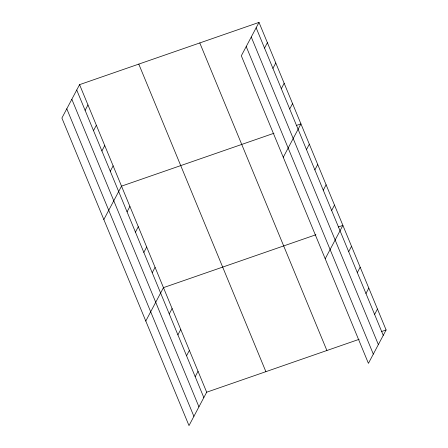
<?xml version="1.0" encoding="UTF-8"?>
<svg xmlns="http://www.w3.org/2000/svg" width="448" height="448" viewBox="0 0 448 448"><rect width="100%" height="100%" fill="white"/><g stroke="black" fill="none" stroke-linecap="round" stroke-linejoin="round"><path stroke-width="0.67" d="M259 22.4L241.321 55.787L368.424 363.35L386.103 329.963L259 22.4L79.576 84.65L61.897 118.037L189 425.6L206.679 392.213L359.128 339.321M85.114 110.337L87.965 104.95M93.503 130.637L96.354 125.25M101.892 150.931L104.742 145.55M110.281 171.231L113.131 165.844M103.841 219.537L121.52 186.144L273.969 133.252M127.058 211.831L129.909 206.444M135.447 232.131L138.298 226.744M143.836 252.426L146.686 247.044M264.538 48.087L267.389 42.7M152.225 272.726L155.075 267.344M272.927 68.382L275.778 63M145.785 321.031L163.464 287.638L315.913 234.746M281.316 88.682L284.166 83.294M169.254 313.942L172.105 308.554M289.705 108.982L292.555 103.594M177.901 334.852L180.751 329.47M283.265 157.282L300.944 123.894L296.341 125.49M186.542 355.768L189.392 350.381M306.482 149.582L309.333 144.194M195.182 376.684L198.038 371.297M314.871 169.882L317.722 164.494M323.26 190.176L326.11 184.794M331.649 210.476L334.499 205.089M325.209 258.782L342.888 225.389L338.285 226.99M348.678 251.692L351.529 246.305M357.319 272.602L360.175 267.221M365.966 293.518L368.816 288.131M374.606 314.434L377.457 309.047M381.5 331.559L386.103 329.963M256.15 27.787L383.253 335.345M251.255 37.027L378.358 344.585M246.215 46.547L373.318 354.11M199.791 42.941L326.894 350.504M138.785 64.109L265.888 371.666M79.576 84.65L206.679 392.213M76.726 90.037L203.829 397.594M71.831 99.277L198.934 406.84M66.791 108.797L193.894 416.36"/></g></svg>
